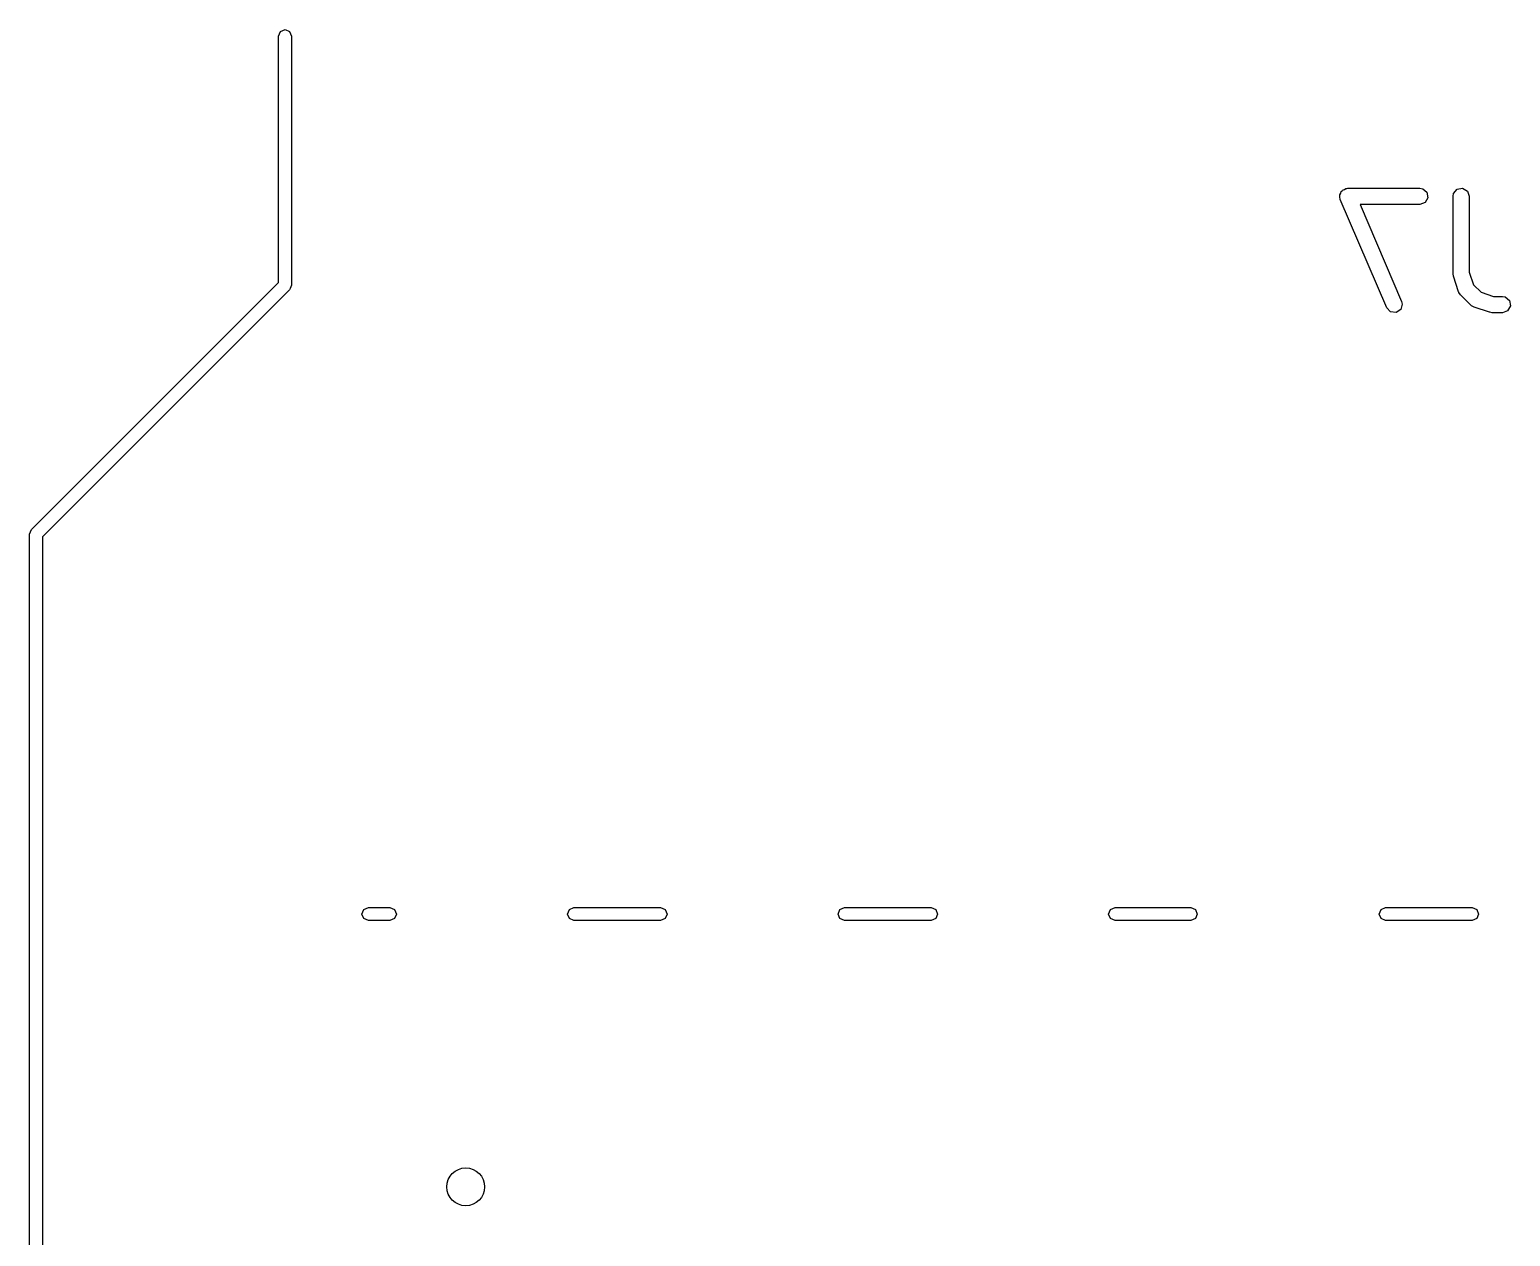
# Model space of a CAD drawing. Extents: x 0.09 to 3.11, y 0.01 to 3.81.
# Drawn here: x 0.917 to 1.456, y 0.893 to 1.332 of the extents above; entities that cross this region are included whole.
import ezdxf

# ---------------------------------------------------------------- set-up
doc = ezdxf.new("R2010")
doc.units = 0
doc.header["$MEASUREMENT"] = 0
doc.layers.add('BLACK', color=7, linetype='CONTINUOUS')

msp = doc.modelspace()

# ---------------------------------------------------------------- linework, layer by layer
at = {"layer": 'BLACK', "linetype": 'CONTINUOUS'}
for p, q in [((1.00787, 1.32972), (1.00857, 1.33139)), ((1.00857, 1.33139), (1.01024, 1.33209)), ((1.01024, 1.33209), (1.01191, 1.33139)), ((1.01191, 1.33139), (1.0126, 1.32972)), ((1.00787, 1.24015), (1.00787, 1.32972)), ((1.0126, 1.32972), (1.0126, 1.23917)), ((1.39393, 1.2713), (1.39403, 1.27163)), ((1.39397, 1.27198), (1.39432, 1.27257)), ((1.39403, 1.27163), (1.39397, 1.27198)), ((1.39432, 1.27257), (1.39451, 1.27323)), ((1.39451, 1.27323), (1.39481, 1.27342)), ((1.39481, 1.27342), (1.39498, 1.27373)), ((1.39498, 1.27373), (1.39563, 1.27396)), ((1.39563, 1.27396), (1.3962, 1.27434)), ((1.3962, 1.27434), (1.39655, 1.2743)), ((1.39655, 1.2743), (1.39688, 1.27442)), ((1.39688, 1.27442), (1.42313, 1.27442)), ((1.42313, 1.27442), (1.42414, 1.27424)), ((1.42414, 1.27424), (1.42568, 1.27294)), ((1.42568, 1.27294), (1.42603, 1.27095)), ((1.43517, 1.27146), (1.43535, 1.27247)), ((1.43517, 1.24334), (1.43517, 1.27146)), ((1.43535, 1.27247), (1.43665, 1.27402)), ((1.43665, 1.27402), (1.43864, 1.27437)), ((1.43864, 1.27437), (1.44039, 1.27336)), ((1.44039, 1.27336), (1.44108, 1.27146)), ((1.44108, 1.27146), (1.44108, 1.24382)), ((1.39416, 1.2703), (1.39393, 1.2713)), ((1.41104, 1.23093), (1.39416, 1.2703)), ((1.42313, 1.26851), (1.40136, 1.26851)), ((1.40136, 1.26851), (1.41647, 1.23326)), ((1.42502, 1.2692), (1.42313, 1.26851)), ((1.42603, 1.27095), (1.42502, 1.2692)), ((0.918015, 1.15029), (1.00787, 1.24015)), ((1.0126, 1.23917), (1.01211, 1.23799)), ((1.43519, 1.24328), (1.43517, 1.24334)), ((1.43532, 1.24241), (1.43519, 1.24328)), ((1.4372, 1.23678), (1.43532, 1.24241)), ((1.44108, 1.24382), (1.44258, 1.23931)), ((1.44258, 1.23931), (1.44534, 1.23655)), ((1.01191, 1.2375), (0.922047, 1.14764)), ((1.01211, 1.23799), (1.01191, 1.2375)), ((1.43731, 1.23665), (1.4372, 1.23678)), ((1.43732, 1.23647), (1.43731, 1.23665)), ((1.43791, 1.23563), (1.43732, 1.23647)), ((1.44166, 1.23188), (1.43791, 1.23563)), ((1.44534, 1.23655), (1.44985, 1.23505)), ((1.44985, 1.23505), (1.45312, 1.23505)), ((1.45312, 1.23505), (1.45413, 1.23487)), ((1.45413, 1.23487), (1.45568, 1.23357)), ((1.41242, 1.22946), (1.41104, 1.23093)), ((1.41443, 1.22922), (1.41242, 1.22946)), ((1.41612, 1.23032), (1.41443, 1.22922)), ((1.4167, 1.23226), (1.41612, 1.23032)), ((1.41647, 1.23326), (1.4167, 1.23226)), ((1.44182, 1.23181), (1.44166, 1.23188)), ((1.44191, 1.23166), (1.44182, 1.23181)), ((1.44281, 1.23117), (1.44191, 1.23166)), ((1.44844, 1.22929), (1.44281, 1.23117)), ((1.4485, 1.22929), (1.44844, 1.22929)), ((1.44937, 1.22914), (1.4485, 1.22929)), ((1.45312, 1.22914), (1.44937, 1.22914)), ((1.45502, 1.22983), (1.45312, 1.22914)), ((1.45603, 1.23158), (1.45502, 1.22983)), ((1.45568, 1.23357), (1.45603, 1.23158)), ((0.917323, 1.14862), (0.918015, 1.15029)), ((0.917323, 0.698622), (0.917323, 1.14862)), ((0.918015, 1.15029), (0.918015, 1.15029)), ((0.922047, 1.14764), (0.922047, 0.704325)), ((1.03888, 1.0121), (1.04055, 1.0128)), ((1.04055, 1.0128), (1.04843, 1.0128)), ((1.04843, 1.0128), (1.0501, 1.0121)), ((1.11368, 1.0121), (1.11535, 1.0128)), ((1.11535, 1.0128), (1.14685, 1.0128)), ((1.14685, 1.0128), (1.14852, 1.0121)), ((1.21211, 1.0121), (1.21378, 1.0128)), ((1.21378, 1.0128), (1.24528, 1.0128)), ((1.24528, 1.0128), (1.24695, 1.0121)), ((1.31053, 1.0121), (1.3122, 1.0128)), ((1.3122, 1.0128), (1.33976, 1.0128)), ((1.33976, 1.0128), (1.34143, 1.0121)), ((1.40896, 1.0121), (1.41063, 1.0128)), ((1.41063, 1.0128), (1.44213, 1.0128)), ((1.44213, 1.0128), (1.4438, 1.0121)), ((1.03819, 1.01043), (1.03888, 1.0121)), ((1.03888, 1.00876), (1.03819, 1.01043)), ((1.04055, 1.00807), (1.03888, 1.00876)), ((1.04843, 1.00807), (1.04055, 1.00807)), ((1.0501, 1.00876), (1.04843, 1.00807)), ((1.0501, 1.0121), (1.05079, 1.01043)), ((1.05079, 1.01043), (1.0501, 1.00876)), ((1.11299, 1.01043), (1.11368, 1.0121)), ((1.11368, 1.00876), (1.11299, 1.01043)), ((1.11535, 1.00807), (1.11368, 1.00876)), ((1.14685, 1.00807), (1.11535, 1.00807)), ((1.14852, 1.00876), (1.14685, 1.00807)), ((1.14852, 1.0121), (1.14921, 1.01043)), ((1.14921, 1.01043), (1.14852, 1.00876)), ((1.21142, 1.01043), (1.21211, 1.0121)), ((1.21211, 1.00876), (1.21142, 1.01043)), ((1.21378, 1.00807), (1.21211, 1.00876)), ((1.24528, 1.00807), (1.21378, 1.00807)), ((1.24695, 1.00876), (1.24528, 1.00807)), ((1.24695, 1.0121), (1.24764, 1.01043)), ((1.24764, 1.01043), (1.24695, 1.00876)), ((1.30984, 1.01043), (1.31053, 1.0121)), ((1.31053, 1.00876), (1.30984, 1.01043)), ((1.3122, 1.00807), (1.31053, 1.00876)), ((1.33976, 1.00807), (1.3122, 1.00807)), ((1.34143, 1.00876), (1.33976, 1.00807)), ((1.34143, 1.0121), (1.34213, 1.01043)), ((1.34213, 1.01043), (1.34143, 1.00876)), ((1.40827, 1.01043), (1.40896, 1.0121)), ((1.40896, 1.00876), (1.40827, 1.01043)), ((1.41063, 1.00807), (1.40896, 1.00876)), ((1.44213, 1.00807), (1.41063, 1.00807)), ((1.4438, 1.00876), (1.44213, 1.00807)), ((1.4438, 1.0121), (1.44449, 1.01043)), ((1.44449, 1.01043), (1.4438, 1.00876))]:
    msp.add_line(p, q, dxfattribs=at)
at = {"layer": 'BLACK'}
msp.add_circle((1.07598, 0.91122), 0.00689, dxfattribs=at)

doc.saveas('drawing.dxf')
